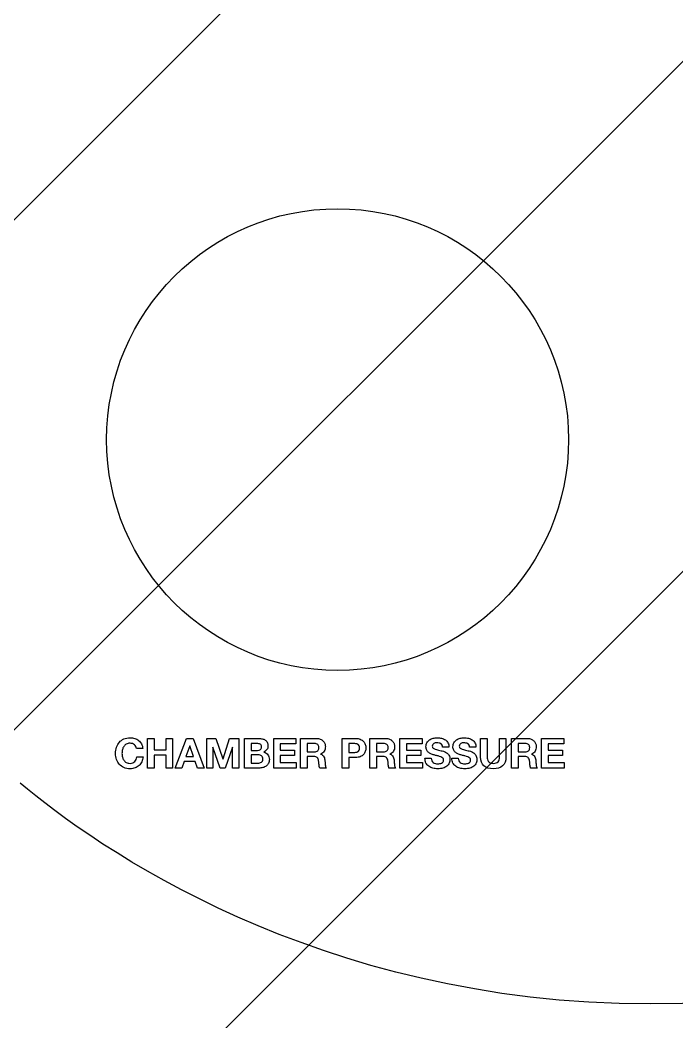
# Model space of a CAD drawing. Header units: millimetres. Extents: x 0 to 16115, y 0 to 11330.
# Drawn here: x 10334.4 to 10448.2, y 4619.8 to 4793.4 of the extents above; entities that cross this region are included whole.
import ezdxf

# ---------------------------------------------------------------- set-up
doc = ezdxf.new("R2010")
doc.units = ezdxf.units.MM
doc.header["$MEASUREMENT"] = 0
doc.linetypes.add('HIDDEN', pattern=[9.525, 6.35, -3.175])
doc.layers.get('0').update_dxf_attribs({"lineweight": 25})
doc.layers.add('DIM', color=3, linetype='Continuous', lineweight=9)
doc.layers.add('H', color=2, linetype='HIDDEN', lineweight=15)

msp = doc.modelspace()

# ---------------------------------------------------------------- hatches: boundary and pattern name
at = {"layer": 'DIM'}
h = msp.add_hatch(dxfattribs=at)
h.set_pattern_fill('ANSI31', color=256, scale=350, style=0)
h.set_pattern_definition([(45, (-20178.267, -2318.325), (-30.93592, 30.93592), [])])
h.paths.add_polyline_path([(10154.43, 5257.746), (10154.43, 3184.746), (9723.646, 3184.746), (9723.646, 4971.681), (9054.43, 4971.681), (9054.43, 6434.746), (12994.43, 6434.746), (12994.43, 4971.681), (12325.214, 4971.681), (12325.214, 3184.746), (11894.43, 3184.746), (11894.43, 5257.746)])
edge = h.paths.add_edge_path(flags=16)
edge.add_line((11894.43, 3207.746), (11894.43, 3184.746))
edge.add_line((10154.43, 3207.746), (10154.43, 3184.746))
at = {"layer": 'H', "ltscale": 5}
h = msp.add_hatch(dxfattribs=at)
h.set_pattern_fill('ANSI31', color=256, scale=500, style=0)
h.set_pattern_definition([(45, (4304.4, 20650.17), (-44.19417, 44.19417), [])])
h.paths.add_polyline_path([(13044.43, 6434.746), (12994.43, 6434.746)], flags=16)
h.paths.add_polyline_path([(13044.43, 6434.746), (12994.43, 6434.746)], flags=0)
h.paths.add_polyline_path([(13044.43, 6434.746), (12994.43, 6434.746)], flags=0)
h.paths.add_polyline_path([(13044.43, 6434.746), (12994.43, 6434.746)], flags=0)
h.paths.add_polyline_path([(13044.43, 6434.746), (12994.43, 6434.746)], flags=0)
edge = h.paths.add_edge_path()
edge.add_line((9054.43, 3184.746), (9054.43, 6434.746))
edge.add_line((9004.43, 3134.746), (9004.43, 6434.746))
edge.add_line((9054.43, 3184.746), (12994.43, 3184.746))
edge.add_line((9004.43, 3134.746), (13044.43, 3134.746))
edge.add_line((13044.43, 6434.746), (12994.43, 6434.746))
edge.add_line((12994.43, 5184.746), (12994.43, 5194.746))
edge.add_line((12994.43, 3184.746), (12994.43, 6434.746))
edge.add_line((13044.43, 3134.746), (13044.43, 6434.746))

# ---------------------------------------------------------------- linework, layer by layer
for p, q in [((10356.514, 4663.814), (10356.514, 4668.952)), ((10356.514, 4668.952), (10357.643, 4668.952)), ((10357.643, 4668.952), (10357.643, 4666.98)), ((10359.723, 4666.98), (10359.723, 4668.952)), ((10359.723, 4668.952), (10360.853, 4668.952)), ((10360.853, 4668.952), (10360.853, 4663.814)), ((10361.307, 4663.814), (10363.25, 4668.952)), ((10363.25, 4668.952), (10364.408, 4668.952)), ((10364.408, 4668.952), (10366.33, 4663.814)), ((10366.776, 4663.814), (10366.776, 4668.952)), ((10366.776, 4668.952), (10368.367, 4668.952)), ((10368.367, 4668.952), (10369.568, 4665.418)), ((10369.583, 4665.418), (10370.72, 4668.952)), ((10370.72, 4668.952), (10372.31, 4668.952)), ((10372.31, 4668.952), (10372.31, 4663.814)), ((10378.37, 4668.952), (10382.213, 4668.952)), ((10378.37, 4663.814), (10378.37, 4668.952)), ((10382.213, 4668.952), (10382.213, 4668.002)), ((10400.226, 4663.814), (10400.226, 4668.952)), ((10400.226, 4668.952), (10404.069, 4668.952)), ((10404.069, 4668.952), (10404.069, 4668.002)), ((10424.759, 4663.814), (10424.759, 4668.952)), ((10424.759, 4668.952), (10428.602, 4668.952)), ((10428.602, 4668.952), (10428.602, 4668.002)), ((10357.643, 4666.98), (10359.723, 4666.98)), ((10363.811, 4667.685), (10363.142, 4665.8)), ((10363.825, 4667.685), (10363.811, 4667.685)), ((10364.473, 4665.8), (10363.825, 4667.685)), ((10367.848, 4667.419), (10367.834, 4667.419)), ((10367.834, 4667.419), (10367.834, 4663.814)), ((10369.108, 4663.814), (10367.848, 4667.419)), ((10371.238, 4667.455), (10369.978, 4663.814)), ((10371.252, 4667.455), (10371.238, 4667.455)), ((10371.252, 4663.814), (10371.252, 4667.455)), ((10382.213, 4668.002), (10379.5, 4668.002)), ((10379.5, 4668.002), (10379.5, 4666.901)), ((10379.5, 4666.901), (10381.99, 4666.901)), ((10381.99, 4666.901), (10381.99, 4666.023)), ((10404.069, 4668.002), (10401.356, 4668.002)), ((10401.356, 4668.002), (10401.356, 4666.901)), ((10401.356, 4666.901), (10403.846, 4666.901)), ((10403.846, 4666.901), (10403.846, 4666.023)), ((10428.602, 4668.002), (10425.889, 4668.002)), ((10425.889, 4668.002), (10425.889, 4666.901)), ((10425.889, 4666.901), (10428.379, 4666.901)), ((10428.379, 4666.901), (10428.379, 4666.023)), ((10357.643, 4666.03), (10357.643, 4663.814)), ((10359.723, 4666.03), (10357.643, 4666.03)), ((10359.723, 4663.814), (10359.723, 4666.03)), ((10363.142, 4665.8), (10364.473, 4665.8)), ((10369.568, 4665.418), (10369.583, 4665.418)), ((10381.99, 4666.023), (10379.5, 4666.023)), ((10379.5, 4666.023), (10379.5, 4664.764)), ((10403.846, 4666.023), (10401.356, 4666.023)), ((10401.356, 4666.023), (10401.356, 4664.764)), ((10428.379, 4666.023), (10425.889, 4666.023)), ((10425.889, 4666.023), (10425.889, 4664.764)), ((10357.643, 4663.814), (10356.514, 4663.814)), ((10360.853, 4663.814), (10359.723, 4663.814)), ((10362.443, 4663.814), (10361.307, 4663.814)), ((10362.847, 4664.958), (10362.443, 4663.814)), ((10364.768, 4664.958), (10362.847, 4664.958)), ((10365.157, 4663.814), (10364.768, 4664.958)), ((10366.33, 4663.814), (10365.157, 4663.814)), ((10367.834, 4663.814), (10366.776, 4663.814)), ((10369.978, 4663.814), (10369.108, 4663.814)), ((10372.31, 4663.814), (10371.252, 4663.814)), ((10382.27, 4663.814), (10378.37, 4663.814)), ((10379.5, 4664.764), (10382.27, 4664.764)), ((10382.27, 4664.764), (10382.27, 4663.814)), ((10404.126, 4663.814), (10400.226, 4663.814)), ((10401.356, 4664.764), (10404.126, 4664.764)), ((10404.126, 4664.764), (10404.126, 4663.814)), ((10428.659, 4663.814), (10424.759, 4663.814)), ((10425.889, 4664.764), (10428.659, 4664.764)), ((10428.659, 4664.764), (10428.659, 4663.814))]:
    msp.add_line(p, q)
msp.add_circle((10389.43, 4720.746), 40)
for points in [[(10351.627, 4668.29), (10351.843, 4668.535), (10352.108, 4668.727), (10352.422, 4668.866)], [(10354.286, 4668.952), (10354.538, 4668.87), (10354.764, 4668.752), (10354.963, 4668.596)], [(10354.963, 4668.596), (10355.162, 4668.44), (10355.326, 4668.247), (10355.456, 4668.016)], [(10373.304, 4663.814), (10373.304, 4663.814), (10373.304, 4668.952), (10373.304, 4668.952)], [(10373.304, 4668.952), (10373.304, 4668.952), (10375.722, 4668.952), (10375.722, 4668.952)], [(10375.722, 4668.952), (10375.966, 4668.952), (10376.189, 4668.931), (10376.391, 4668.888)], [(10376.391, 4668.888), (10376.592, 4668.844), (10376.765, 4668.774), (10376.909, 4668.675)], [(10376.909, 4668.675), (10377.053, 4668.577), (10377.164, 4668.446), (10377.244, 4668.283)], [(10383.033, 4663.814), (10383.033, 4663.814), (10383.033, 4668.952), (10383.033, 4668.952)], [(10383.033, 4668.952), (10383.033, 4668.952), (10385.804, 4668.952), (10385.804, 4668.952)], [(10385.804, 4668.952), (10386.034, 4668.952), (10386.242, 4668.915), (10386.427, 4668.841)], [(10386.427, 4668.841), (10386.611, 4668.766), (10386.77, 4668.664), (10386.902, 4668.535)], [(10390.23, 4663.814), (10390.23, 4663.814), (10390.23, 4668.952), (10390.23, 4668.952)], [(10390.23, 4668.952), (10390.23, 4668.952), (10392.547, 4668.952), (10392.547, 4668.952)], [(10395.03, 4663.814), (10395.03, 4663.814), (10395.03, 4668.952), (10395.03, 4668.952)], [(10395.03, 4668.952), (10395.03, 4668.952), (10397.801, 4668.952), (10397.801, 4668.952)], [(10397.801, 4668.952), (10398.031, 4668.952), (10398.238, 4668.915), (10398.423, 4668.841)], [(10398.423, 4668.841), (10398.608, 4668.766), (10398.766, 4668.664), (10398.898, 4668.535)], [(10414.209, 4665.757), (10414.209, 4665.757), (10414.209, 4668.952), (10414.209, 4668.952)], [(10414.209, 4668.952), (10414.209, 4668.952), (10415.339, 4668.952), (10415.339, 4668.952)], [(10415.339, 4668.952), (10415.339, 4668.952), (10415.339, 4665.757), (10415.339, 4665.757)], [(10417.462, 4665.757), (10417.462, 4665.757), (10417.462, 4668.952), (10417.462, 4668.952)], [(10417.462, 4668.952), (10417.462, 4668.952), (10418.591, 4668.952), (10418.591, 4668.952)], [(10418.591, 4668.952), (10418.591, 4668.952), (10418.591, 4665.757), (10418.591, 4665.757)], [(10419.563, 4663.814), (10419.563, 4663.814), (10419.563, 4668.952), (10419.563, 4668.952)], [(10419.563, 4668.952), (10419.563, 4668.952), (10422.334, 4668.952), (10422.334, 4668.952)], [(10422.334, 4668.952), (10422.564, 4668.952), (10422.771, 4668.915), (10422.956, 4668.841)], [(10422.956, 4668.841), (10423.141, 4668.766), (10423.299, 4668.664), (10423.431, 4668.535)], [(10351.131, 4667.43), (10351.246, 4667.759), (10351.411, 4668.045), (10351.627, 4668.29)], [(10354.606, 4667.225), (10354.587, 4667.355), (10354.544, 4667.473), (10354.477, 4667.581)], [(10355.7, 4667.225), (10355.7, 4667.225), (10354.606, 4667.225), (10354.606, 4667.225)], [(10355.456, 4668.016), (10355.585, 4667.786), (10355.667, 4667.523), (10355.7, 4667.225)], [(10375.491, 4668.074), (10375.491, 4668.074), (10374.433, 4668.074), (10374.433, 4668.074)], [(10374.433, 4668.074), (10374.433, 4668.074), (10374.433, 4666.872), (10374.433, 4666.872)], [(10374.433, 4666.872), (10374.433, 4666.872), (10375.578, 4666.872), (10375.578, 4666.872)], [(10375.578, 4666.872), (10375.779, 4666.872), (10375.945, 4666.92), (10376.074, 4667.016)], [(10376.204, 4667.779), (10376.161, 4667.856), (10376.103, 4667.916), (10376.031, 4667.959)], [(10377.186, 4667.031), (10377.068, 4666.858), (10376.895, 4666.716), (10376.664, 4666.606)], [(10385.401, 4668.074), (10385.401, 4668.074), (10384.163, 4668.074), (10384.163, 4668.074)], [(10384.163, 4668.074), (10384.163, 4668.074), (10384.163, 4666.628), (10384.163, 4666.628)], [(10385.984, 4667.905), (10385.854, 4668.018), (10385.66, 4668.074), (10385.401, 4668.074)], [(10391.36, 4668.074), (10391.36, 4668.074), (10391.36, 4666.534), (10391.36, 4666.534)], [(10392.238, 4668.074), (10392.238, 4668.074), (10391.36, 4668.074), (10391.36, 4668.074)], [(10392.612, 4668.045), (10392.492, 4668.065), (10392.367, 4668.074), (10392.238, 4668.074)], [(10392.929, 4667.934), (10392.837, 4667.989), (10392.732, 4668.026), (10392.612, 4668.045)], [(10393.148, 4667.7), (10393.093, 4667.801), (10393.02, 4667.879), (10392.929, 4667.934)], [(10392.929, 4666.675), (10393.02, 4666.73), (10393.093, 4666.808), (10393.148, 4666.908)], [(10393.918, 4668.441), (10394.06, 4668.287), (10394.163, 4668.113), (10394.228, 4667.916)], [(10397.398, 4668.074), (10397.398, 4668.074), (10396.16, 4668.074), (10396.16, 4668.074)], [(10396.16, 4668.074), (10396.16, 4668.074), (10396.16, 4666.628), (10396.16, 4666.628)], [(10397.981, 4667.905), (10397.851, 4668.018), (10397.657, 4668.074), (10397.398, 4668.074)], [(10405.89, 4667.369), (10405.928, 4667.307), (10406.003, 4667.249), (10406.116, 4667.196)], [(10406.116, 4667.196), (10406.229, 4667.143), (10406.385, 4667.091), (10406.584, 4667.038)], [(10406.584, 4667.038), (10406.783, 4666.985), (10407.043, 4666.918), (10407.365, 4666.836)], [(10407.307, 4668.038), (10407.216, 4668.096), (10407.112, 4668.136), (10406.994, 4668.161)], [(10407.365, 4666.836), (10407.461, 4666.817), (10407.594, 4666.782), (10407.764, 4666.732)], [(10408.718, 4667.419), (10408.718, 4667.419), (10407.624, 4667.419), (10407.624, 4667.419)], [(10408.549, 4668.179), (10408.661, 4667.97), (10408.718, 4667.717), (10408.718, 4667.419)], [(10410.56, 4667.369), (10410.598, 4667.307), (10410.674, 4667.249), (10410.787, 4667.196)], [(10410.787, 4667.196), (10410.899, 4667.143), (10411.055, 4667.091), (10411.254, 4667.038)], [(10411.254, 4667.038), (10411.454, 4666.985), (10411.714, 4666.918), (10412.035, 4666.836)], [(10411.978, 4668.038), (10411.887, 4668.096), (10411.782, 4668.136), (10411.665, 4668.161)], [(10412.035, 4666.836), (10412.131, 4666.817), (10412.264, 4666.782), (10412.435, 4666.732)], [(10413.388, 4667.419), (10413.388, 4667.419), (10412.294, 4667.419), (10412.294, 4667.419)], [(10413.219, 4668.179), (10413.332, 4667.97), (10413.388, 4667.717), (10413.388, 4667.419)], [(10421.931, 4668.074), (10421.931, 4668.074), (10420.693, 4668.074), (10420.693, 4668.074)], [(10420.693, 4668.074), (10420.693, 4668.074), (10420.693, 4666.628), (10420.693, 4666.628)], [(10422.514, 4667.905), (10422.384, 4668.018), (10422.19, 4668.074), (10421.931, 4668.074)], [(10351.627, 4664.469), (10351.411, 4664.709), (10351.246, 4664.991), (10351.131, 4665.314)], [(10352.404, 4665.181), (10352.515, 4665.018), (10352.659, 4664.887), (10352.836, 4664.789)], [(10354.293, 4664.958), (10354.488, 4665.169), (10354.606, 4665.447), (10354.65, 4665.793)], [(10354.65, 4665.793), (10354.65, 4665.793), (10355.743, 4665.793), (10355.743, 4665.793)], [(10355.743, 4665.793), (10355.715, 4665.471), (10355.64, 4665.181), (10355.521, 4664.922)], [(10375.664, 4666.102), (10375.664, 4666.102), (10374.433, 4666.102), (10374.433, 4666.102)], [(10374.433, 4666.102), (10374.433, 4666.102), (10374.433, 4664.692), (10374.433, 4664.692)], [(10376.254, 4665.933), (10376.105, 4666.046), (10375.909, 4666.102), (10375.664, 4666.102)], [(10376.664, 4666.606), (10376.981, 4666.515), (10377.217, 4666.355), (10377.373, 4666.128)], [(10384.163, 4666.628), (10384.163, 4666.628), (10385.401, 4666.628), (10385.401, 4666.628)], [(10385.293, 4665.822), (10385.293, 4665.822), (10384.163, 4665.822), (10384.163, 4665.822)], [(10384.163, 4665.822), (10384.163, 4665.822), (10384.163, 4663.814), (10384.163, 4663.814)], [(10385.905, 4665.634), (10385.78, 4665.759), (10385.576, 4665.822), (10385.293, 4665.822)], [(10385.401, 4666.628), (10385.66, 4666.628), (10385.854, 4666.685), (10385.984, 4666.8)], [(10386.15, 4665.044), (10386.111, 4665.313), (10386.029, 4665.51), (10385.905, 4665.634)], [(10387.117, 4666.75), (10386.99, 4666.529), (10386.783, 4666.361), (10386.495, 4666.246)], [(10386.495, 4666.246), (10386.495, 4666.246), (10386.495, 4666.232), (10386.495, 4666.232)], [(10386.495, 4666.232), (10386.634, 4666.193), (10386.749, 4666.135), (10386.84, 4666.056)], [(10386.84, 4666.056), (10386.931, 4665.976), (10387.006, 4665.883), (10387.063, 4665.775)], [(10387.063, 4665.775), (10387.121, 4665.667), (10387.163, 4665.548), (10387.189, 4665.418)], [(10387.189, 4665.418), (10387.216, 4665.289), (10387.234, 4665.16), (10387.243, 4665.03)], [(10391.36, 4666.534), (10391.36, 4666.534), (10392.238, 4666.534), (10392.238, 4666.534)], [(10391.36, 4665.656), (10391.36, 4665.656), (10391.36, 4663.814), (10391.36, 4663.814)], [(10392.547, 4665.656), (10392.547, 4665.656), (10391.36, 4665.656), (10391.36, 4665.656)], [(10392.238, 4666.534), (10392.367, 4666.534), (10392.492, 4666.544), (10392.612, 4666.563)], [(10392.612, 4666.563), (10392.732, 4666.582), (10392.837, 4666.619), (10392.929, 4666.675)], [(10396.16, 4666.628), (10396.16, 4666.628), (10397.398, 4666.628), (10397.398, 4666.628)], [(10397.29, 4665.822), (10397.29, 4665.822), (10396.16, 4665.822), (10396.16, 4665.822)], [(10396.16, 4665.822), (10396.16, 4665.822), (10396.16, 4663.814), (10396.16, 4663.814)], [(10397.901, 4665.634), (10397.777, 4665.759), (10397.573, 4665.822), (10397.29, 4665.822)], [(10397.398, 4666.628), (10397.657, 4666.628), (10397.851, 4666.685), (10397.981, 4666.8)], [(10398.146, 4665.044), (10398.108, 4665.313), (10398.026, 4665.51), (10397.901, 4665.634)], [(10399.114, 4666.75), (10398.987, 4666.529), (10398.779, 4666.361), (10398.491, 4666.246)], [(10398.491, 4666.246), (10398.491, 4666.246), (10398.491, 4666.232), (10398.491, 4666.232)], [(10398.491, 4666.232), (10398.631, 4666.193), (10398.746, 4666.135), (10398.837, 4666.056)], [(10398.837, 4666.056), (10398.928, 4665.976), (10399.003, 4665.883), (10399.06, 4665.775)], [(10399.06, 4665.775), (10399.118, 4665.667), (10399.159, 4665.548), (10399.186, 4665.418)], [(10399.186, 4665.418), (10399.212, 4665.289), (10399.23, 4665.16), (10399.24, 4665.03)], [(10404.565, 4665.519), (10404.565, 4665.519), (10405.659, 4665.519), (10405.659, 4665.519)], [(10405.659, 4665.519), (10405.659, 4665.347), (10405.69, 4665.2), (10405.753, 4665.08)], [(10405.753, 4665.08), (10405.815, 4664.96), (10405.898, 4664.863), (10406.001, 4664.789)], [(10406.825, 4665.915), (10406.643, 4665.958), (10406.458, 4666.006), (10406.271, 4666.059)], [(10407.315, 4665.764), (10407.171, 4665.822), (10407.007, 4665.872), (10406.825, 4665.915)], [(10407.664, 4665.548), (10407.575, 4665.634), (10407.458, 4665.707), (10407.315, 4665.764)], [(10407.764, 4666.732), (10407.935, 4666.682), (10408.104, 4666.601), (10408.272, 4666.491)], [(10409.236, 4665.519), (10409.236, 4665.519), (10410.33, 4665.519), (10410.33, 4665.519)], [(10410.33, 4665.519), (10410.33, 4665.347), (10410.361, 4665.2), (10410.423, 4665.08)], [(10410.423, 4665.08), (10410.485, 4664.96), (10410.568, 4664.863), (10410.672, 4664.789)], [(10411.496, 4665.915), (10411.313, 4665.958), (10411.129, 4666.006), (10410.942, 4666.059)], [(10411.985, 4665.764), (10411.841, 4665.822), (10411.678, 4665.872), (10411.496, 4665.915)], [(10412.334, 4665.548), (10412.245, 4665.634), (10412.129, 4665.707), (10411.985, 4665.764)], [(10412.435, 4666.732), (10412.605, 4666.682), (10412.774, 4666.601), (10412.942, 4666.491)], [(10417.231, 4664.911), (10417.385, 4665.091), (10417.462, 4665.373), (10417.462, 4665.757)], [(10418.591, 4665.757), (10418.591, 4665.061), (10418.397, 4664.544), (10418.008, 4664.206)], [(10420.693, 4666.628), (10420.693, 4666.628), (10421.931, 4666.628), (10421.931, 4666.628)], [(10421.823, 4665.822), (10421.823, 4665.822), (10420.693, 4665.822), (10420.693, 4665.822)], [(10420.693, 4665.822), (10420.693, 4665.822), (10420.693, 4663.814), (10420.693, 4663.814)], [(10422.434, 4665.634), (10422.31, 4665.759), (10422.106, 4665.822), (10421.823, 4665.822)], [(10421.931, 4666.628), (10422.19, 4666.628), (10422.384, 4666.685), (10422.514, 4666.8)], [(10422.679, 4665.044), (10422.641, 4665.313), (10422.559, 4665.51), (10422.434, 4665.634)], [(10423.647, 4666.75), (10423.52, 4666.529), (10423.312, 4666.361), (10423.024, 4666.246)], [(10423.024, 4666.246), (10423.024, 4666.246), (10423.024, 4666.232), (10423.024, 4666.232)], [(10423.024, 4666.232), (10423.164, 4666.193), (10423.279, 4666.135), (10423.37, 4666.056)], [(10423.37, 4666.056), (10423.461, 4665.976), (10423.536, 4665.883), (10423.593, 4665.775)], [(10423.593, 4665.775), (10423.65, 4665.667), (10423.692, 4665.548), (10423.719, 4665.418)], [(10423.719, 4665.418), (10423.745, 4665.289), (10423.763, 4665.16), (10423.773, 4665.03)], [(10352.422, 4663.904), (10352.108, 4664.041), (10351.843, 4664.229), (10351.627, 4664.469)], [(10355.046, 4664.26), (10354.849, 4664.078), (10354.618, 4663.938), (10354.355, 4663.843)], [(10355.521, 4664.922), (10355.4, 4664.663), (10355.242, 4664.442), (10355.046, 4664.26)], [(10375.794, 4663.814), (10375.794, 4663.814), (10373.304, 4663.814), (10373.304, 4663.814)], [(10374.433, 4664.692), (10374.433, 4664.692), (10375.642, 4664.692), (10375.642, 4664.692)], [(10375.642, 4664.692), (10375.753, 4664.692), (10375.858, 4664.702), (10375.959, 4664.724)], [(10376.466, 4663.9), (10376.248, 4663.843), (10376.024, 4663.814), (10375.794, 4663.814)], [(10384.163, 4663.814), (10384.163, 4663.814), (10383.033, 4663.814), (10383.033, 4663.814)], [(10386.214, 4664.397), (10386.2, 4664.622), (10386.178, 4664.838), (10386.15, 4665.044)], [(10386.329, 4663.814), (10386.267, 4663.977), (10386.229, 4664.171), (10386.214, 4664.397)], [(10387.459, 4663.814), (10387.459, 4663.814), (10386.329, 4663.814), (10386.329, 4663.814)], [(10387.243, 4665.03), (10387.248, 4664.948), (10387.253, 4664.852), (10387.258, 4664.742)], [(10387.258, 4664.742), (10387.262, 4664.632), (10387.271, 4664.519), (10387.283, 4664.404)], [(10387.283, 4664.404), (10387.295, 4664.289), (10387.314, 4664.18), (10387.341, 4664.077)], [(10387.341, 4664.077), (10387.367, 4663.973), (10387.406, 4663.886), (10387.459, 4663.814)], [(10391.36, 4663.814), (10391.36, 4663.814), (10390.23, 4663.814), (10390.23, 4663.814)], [(10396.16, 4663.814), (10396.16, 4663.814), (10395.03, 4663.814), (10395.03, 4663.814)], [(10398.211, 4664.397), (10398.196, 4664.622), (10398.175, 4664.838), (10398.146, 4665.044)], [(10398.326, 4663.814), (10398.264, 4663.977), (10398.225, 4664.171), (10398.211, 4664.397)], [(10399.456, 4663.814), (10399.456, 4663.814), (10398.326, 4663.814), (10398.326, 4663.814)], [(10399.24, 4665.03), (10399.245, 4664.948), (10399.249, 4664.852), (10399.254, 4664.742)], [(10399.254, 4664.742), (10399.259, 4664.632), (10399.267, 4664.519), (10399.28, 4664.404)], [(10399.28, 4664.404), (10399.291, 4664.289), (10399.311, 4664.18), (10399.337, 4664.077)], [(10399.337, 4664.077), (10399.364, 4663.973), (10399.403, 4663.886), (10399.456, 4663.814)], [(10406.001, 4664.789), (10406.104, 4664.714), (10406.225, 4664.659), (10406.365, 4664.624)], [(10407.12, 4664.595), (10407.235, 4664.611), (10407.343, 4664.644), (10407.444, 4664.692)], [(10407.444, 4664.692), (10407.545, 4664.739), (10407.629, 4664.805), (10407.696, 4664.89)], [(10408.347, 4664.163), (10408.167, 4664.016), (10407.944, 4663.902), (10407.678, 4663.821)], [(10408.754, 4664.684), (10408.663, 4664.483), (10408.527, 4664.309), (10408.347, 4664.163)], [(10410.672, 4664.789), (10410.775, 4664.714), (10410.896, 4664.659), (10411.035, 4664.624)], [(10411.791, 4664.595), (10411.906, 4664.611), (10412.014, 4664.644), (10412.114, 4664.692)], [(10412.114, 4664.692), (10412.215, 4664.739), (10412.299, 4664.805), (10412.366, 4664.89)], [(10413.018, 4664.163), (10412.838, 4664.016), (10412.615, 4663.902), (10412.348, 4663.821)], [(10413.424, 4664.684), (10413.333, 4664.483), (10413.198, 4664.309), (10413.018, 4664.163)], [(10415.526, 4664.991), (10415.602, 4664.887), (10415.709, 4664.803), (10415.846, 4664.739)], [(10420.693, 4663.814), (10420.693, 4663.814), (10419.563, 4663.814), (10419.563, 4663.814)], [(10422.744, 4664.397), (10422.729, 4664.622), (10422.708, 4664.838), (10422.679, 4665.044)], [(10422.859, 4663.814), (10422.797, 4663.977), (10422.758, 4664.171), (10422.744, 4664.397)], [(10423.989, 4663.814), (10423.989, 4663.814), (10422.859, 4663.814), (10422.859, 4663.814)], [(10423.773, 4665.03), (10423.778, 4664.948), (10423.782, 4664.852), (10423.787, 4664.742)], [(10423.787, 4664.742), (10423.792, 4664.632), (10423.8, 4664.519), (10423.813, 4664.404)], [(10423.813, 4664.404), (10423.824, 4664.289), (10423.844, 4664.18), (10423.87, 4664.077)], [(10423.87, 4664.077), (10423.896, 4663.973), (10423.936, 4663.886), (10423.989, 4663.814)]]:
    msp.add_open_spline(points, degree=3)
for points, knots in [([(10352.422, 4668.866), (10352.736, 4669.005), (10353.09, 4669.075), (10353.484, 4669.075), (10353.767, 4669.075), (10354.034, 4669.034), (10354.286, 4668.952)], [25, 25, 25, 25, 26, 26, 26, 27, 27, 27, 27]), ([(10392.547, 4668.952), (10392.868, 4668.952), (10393.142, 4668.906), (10393.367, 4668.812), (10393.593, 4668.718), (10393.776, 4668.595), (10393.918, 4668.441)], [0, 0, 0, 0, 1, 1, 1, 2, 2, 2, 2]), ([(10404.907, 4668.207), (10405.02, 4668.401), (10405.167, 4668.563), (10405.35, 4668.693), (10405.532, 4668.823), (10405.738, 4668.918), (10405.969, 4668.981)], [16, 16, 16, 16, 17, 17, 17, 18, 18, 18, 18]), ([(10405.969, 4668.981), (10406.199, 4669.043), (10406.429, 4669.075), (10406.66, 4669.075), (10406.928, 4669.075), (10407.186, 4669.045), (10407.433, 4668.984)], [18, 18, 18, 18, 19, 19, 19, 20, 20, 20, 20]), ([(10407.433, 4668.984), (10407.68, 4668.925), (10407.9, 4668.827), (10408.092, 4668.693), (10408.284, 4668.559), (10408.436, 4668.387), (10408.549, 4668.179)], [20, 20, 20, 20, 21, 21, 21, 22, 22, 22, 22]), ([(10409.578, 4668.207), (10409.69, 4668.401), (10409.838, 4668.563), (10410.02, 4668.693), (10410.203, 4668.823), (10410.409, 4668.918), (10410.639, 4668.981)], [16, 16, 16, 16, 17, 17, 17, 18, 18, 18, 18]), ([(10410.639, 4668.981), (10410.87, 4669.043), (10411.1, 4669.075), (10411.33, 4669.075), (10411.599, 4669.075), (10411.857, 4669.045), (10412.104, 4668.984)], [18, 18, 18, 18, 19, 19, 19, 20, 20, 20, 20]), ([(10412.104, 4668.984), (10412.351, 4668.925), (10412.57, 4668.827), (10412.762, 4668.693), (10412.954, 4668.559), (10413.106, 4668.387), (10413.219, 4668.179)], [20, 20, 20, 20, 21, 21, 21, 22, 22, 22, 22]), ([(10351.131, 4665.314), (10351.015, 4665.638), (10350.958, 4665.987), (10350.958, 4666.361), (10350.958, 4666.745), (10351.015, 4667.101), (10351.131, 4667.43)], [21, 21, 21, 21, 22, 22, 22, 23, 23, 23, 23]), ([(10352.404, 4667.581), (10352.294, 4667.416), (10352.214, 4667.227), (10352.163, 4667.016), (10352.113, 4666.805), (10352.088, 4666.587), (10352.088, 4666.361), (10352.088, 4666.145), (10352.113, 4665.935), (10352.163, 4665.732), (10352.214, 4665.528), (10352.294, 4665.344), (10352.404, 4665.181)], [5, 5, 5, 5, 6, 6, 6, 7, 7, 7, 8, 8, 8, 9, 9, 9, 9]), ([(10353.883, 4668.056), (10353.756, 4668.102), (10353.623, 4668.125), (10353.484, 4668.125), (10353.229, 4668.125), (10353.013, 4668.075), (10352.836, 4667.977), (10352.659, 4667.879), (10352.515, 4667.747), (10352.404, 4667.581)], [2, 2, 2, 2, 3, 3, 3, 4, 4, 4, 5, 5, 5, 5]), ([(10354.477, 4667.581), (10354.41, 4667.689), (10354.326, 4667.784), (10354.225, 4667.865), (10354.124, 4667.947), (10354.01, 4668.011), (10353.883, 4668.056)], [0, 0, 0, 0, 1, 1, 1, 2, 2, 2, 2]), ([(10376.031, 4667.959), (10375.959, 4668.002), (10375.876, 4668.032), (10375.783, 4668.049), (10375.689, 4668.066), (10375.592, 4668.074), (10375.491, 4668.074)], [4, 4, 4, 4, 5, 5, 5, 6, 6, 6, 6]), ([(10376.074, 4667.016), (10376.204, 4667.112), (10376.269, 4667.268), (10376.269, 4667.484), (10376.269, 4667.604), (10376.247, 4667.702), (10376.204, 4667.779)], [1, 1, 1, 1, 2, 2, 2, 3, 3, 3, 3]), ([(10377.244, 4668.283), (10377.323, 4668.12), (10377.362, 4667.918), (10377.362, 4667.678), (10377.362, 4667.419), (10377.304, 4667.203), (10377.186, 4667.031)], [3, 3, 3, 3, 4, 4, 4, 5, 5, 5, 5]), ([(10385.984, 4666.8), (10386.113, 4666.915), (10386.178, 4667.102), (10386.178, 4667.362), (10386.178, 4667.611), (10386.113, 4667.792), (10385.984, 4667.905)], [1, 1, 1, 1, 2, 2, 2, 3, 3, 3, 3]), ([(10386.902, 4668.535), (10387.033, 4668.405), (10387.134, 4668.255), (10387.204, 4668.085), (10387.273, 4667.915), (10387.308, 4667.731), (10387.308, 4667.534), (10387.308, 4667.232), (10387.245, 4666.97), (10387.117, 4666.75)], [2, 2, 2, 2, 3, 3, 3, 4, 4, 4, 5, 5, 5, 5]), ([(10393.148, 4666.908), (10393.203, 4667.009), (10393.231, 4667.141), (10393.231, 4667.304), (10393.231, 4667.467), (10393.203, 4667.599), (10393.148, 4667.7)], [3, 3, 3, 3, 4, 4, 4, 5, 5, 5, 5]), ([(10394.228, 4667.916), (10394.292, 4667.719), (10394.325, 4667.515), (10394.325, 4667.304), (10394.325, 4667.098), (10394.292, 4666.895), (10394.228, 4666.696)], [3, 3, 3, 3, 4, 4, 4, 5, 5, 5, 5]), ([(10397.981, 4666.8), (10398.11, 4666.915), (10398.175, 4667.102), (10398.175, 4667.362), (10398.175, 4667.611), (10398.11, 4667.792), (10397.981, 4667.905)], [1, 1, 1, 1, 2, 2, 2, 3, 3, 3, 3]), ([(10398.898, 4668.535), (10399.03, 4668.405), (10399.131, 4668.255), (10399.2, 4668.085), (10399.27, 4667.915), (10399.305, 4667.731), (10399.305, 4667.534), (10399.305, 4667.232), (10399.241, 4666.97), (10399.114, 4666.75)], [2, 2, 2, 2, 3, 3, 3, 4, 4, 4, 5, 5, 5, 5]), ([(10405.22, 4666.505), (10405.076, 4666.616), (10404.96, 4666.753), (10404.871, 4666.919), (10404.782, 4667.084), (10404.738, 4667.285), (10404.738, 4667.52), (10404.738, 4667.784), (10404.794, 4668.013), (10404.907, 4668.207)], [13, 13, 13, 13, 14, 14, 14, 15, 15, 15, 16, 16, 16, 16]), ([(10405.904, 4667.887), (10405.856, 4667.815), (10405.832, 4667.724), (10405.832, 4667.614), (10405.832, 4667.513), (10405.851, 4667.431), (10405.89, 4667.369)], [31, 31, 31, 31, 32, 32, 32, 33, 33, 33, 33]), ([(10406.994, 4668.161), (10406.877, 4668.184), (10406.748, 4668.196), (10406.609, 4668.196), (10406.518, 4668.196), (10406.427, 4668.187), (10406.336, 4668.168), (10406.244, 4668.148), (10406.162, 4668.115), (10406.087, 4668.067), (10406.013, 4668.019), (10405.952, 4667.959), (10405.904, 4667.887)], [27, 27, 27, 27, 28, 28, 28, 29, 29, 29, 30, 30, 30, 31, 31, 31, 31]), ([(10407.624, 4667.419), (10407.614, 4667.573), (10407.582, 4667.7), (10407.527, 4667.801), (10407.471, 4667.901), (10407.398, 4667.981), (10407.307, 4668.038)], [24, 24, 24, 24, 25, 25, 25, 26, 26, 26, 26]), ([(10409.891, 4666.505), (10409.747, 4666.616), (10409.63, 4666.753), (10409.542, 4666.919), (10409.453, 4667.084), (10409.408, 4667.285), (10409.408, 4667.52), (10409.408, 4667.784), (10409.465, 4668.013), (10409.578, 4668.207)], [13, 13, 13, 13, 14, 14, 14, 15, 15, 15, 16, 16, 16, 16]), ([(10410.574, 4667.887), (10410.526, 4667.815), (10410.502, 4667.724), (10410.502, 4667.614), (10410.502, 4667.513), (10410.522, 4667.431), (10410.56, 4667.369)], [31, 31, 31, 31, 32, 32, 32, 33, 33, 33, 33]), ([(10411.665, 4668.161), (10411.547, 4668.184), (10411.419, 4668.196), (10411.28, 4668.196), (10411.188, 4668.196), (10411.097, 4668.187), (10411.006, 4668.168), (10410.915, 4668.148), (10410.832, 4668.115), (10410.758, 4668.067), (10410.683, 4668.019), (10410.622, 4667.959), (10410.574, 4667.887)], [27, 27, 27, 27, 28, 28, 28, 29, 29, 29, 30, 30, 30, 31, 31, 31, 31]), ([(10412.294, 4667.419), (10412.285, 4667.573), (10412.252, 4667.7), (10412.197, 4667.801), (10412.142, 4667.901), (10412.069, 4667.981), (10411.978, 4668.038)], [24, 24, 24, 24, 25, 25, 25, 26, 26, 26, 26]), ([(10422.514, 4666.8), (10422.643, 4666.915), (10422.708, 4667.102), (10422.708, 4667.362), (10422.708, 4667.611), (10422.643, 4667.792), (10422.514, 4667.905)], [1, 1, 1, 1, 2, 2, 2, 3, 3, 3, 3]), ([(10423.431, 4668.535), (10423.563, 4668.405), (10423.664, 4668.255), (10423.733, 4668.085), (10423.803, 4667.915), (10423.838, 4667.731), (10423.838, 4667.534), (10423.838, 4667.232), (10423.774, 4666.97), (10423.647, 4666.75)], [2, 2, 2, 2, 3, 3, 3, 4, 4, 4, 5, 5, 5, 5]), ([(10376.409, 4665.037), (10376.454, 4665.124), (10376.477, 4665.234), (10376.477, 4665.368), (10376.477, 4665.632), (10376.403, 4665.82), (10376.254, 4665.933)], [3, 3, 3, 3, 4, 4, 4, 5, 5, 5, 5]), ([(10377.373, 4666.128), (10377.529, 4665.899), (10377.607, 4665.625), (10377.607, 4665.303), (10377.607, 4665.044), (10377.557, 4664.82), (10377.456, 4664.631)], [7, 7, 7, 7, 8, 8, 8, 9, 9, 9, 9]), ([(10394.228, 4666.696), (10394.163, 4666.497), (10394.06, 4666.32), (10393.918, 4666.167), (10393.776, 4666.013), (10393.593, 4665.89), (10393.367, 4665.796), (10393.142, 4665.703), (10392.868, 4665.656), (10392.547, 4665.656)], [5, 5, 5, 5, 6, 6, 6, 7, 7, 7, 8, 8, 8, 8]), ([(10405.224, 4664.13), (10405.02, 4664.279), (10404.858, 4664.469), (10404.738, 4664.699), (10404.618, 4664.929), (10404.561, 4665.203), (10404.565, 4665.519)], [46, 46, 46, 46, 47, 47, 47, 48, 48, 48, 48]), ([(10406.271, 4666.059), (10406.079, 4666.107), (10405.892, 4666.166), (10405.71, 4666.235), (10405.527, 4666.305), (10405.364, 4666.395), (10405.22, 4666.505)], [11, 11, 11, 11, 12, 12, 12, 13, 13, 13, 13]), ([(10407.696, 4664.89), (10407.763, 4664.973), (10407.797, 4665.08), (10407.797, 4665.21), (10407.797, 4665.349), (10407.752, 4665.462), (10407.664, 4665.548)], [6, 6, 6, 6, 7, 7, 7, 8, 8, 8, 8]), ([(10408.272, 4666.491), (10408.44, 4666.381), (10408.585, 4666.233), (10408.707, 4666.048), (10408.829, 4665.864), (10408.891, 4665.627), (10408.891, 4665.34), (10408.891, 4665.104), (10408.845, 4664.886), (10408.754, 4664.684)], [38, 38, 38, 38, 39, 39, 39, 40, 40, 40, 41, 41, 41, 41]), ([(10409.894, 4664.13), (10409.69, 4664.279), (10409.528, 4664.469), (10409.408, 4664.699), (10409.289, 4664.929), (10409.231, 4665.203), (10409.236, 4665.519)], [46, 46, 46, 46, 47, 47, 47, 48, 48, 48, 48]), ([(10410.942, 4666.059), (10410.749, 4666.107), (10410.562, 4666.166), (10410.38, 4666.235), (10410.198, 4666.305), (10410.035, 4666.395), (10409.891, 4666.505)], [11, 11, 11, 11, 12, 12, 12, 13, 13, 13, 13]), ([(10412.366, 4664.89), (10412.433, 4664.973), (10412.467, 4665.08), (10412.467, 4665.21), (10412.467, 4665.349), (10412.423, 4665.462), (10412.334, 4665.548)], [6, 6, 6, 6, 7, 7, 7, 8, 8, 8, 8]), ([(10412.942, 4666.491), (10413.11, 4666.381), (10413.255, 4666.233), (10413.378, 4666.048), (10413.5, 4665.864), (10413.561, 4665.627), (10413.561, 4665.34), (10413.561, 4665.104), (10413.515, 4664.886), (10413.424, 4664.684)], [38, 38, 38, 38, 39, 39, 39, 40, 40, 40, 41, 41, 41, 41]), ([(10418.008, 4664.206), (10417.62, 4663.868), (10417.082, 4663.699), (10416.396, 4663.699), (10415.701, 4663.699), (10415.162, 4663.866), (10414.781, 4664.202), (10414.399, 4664.538), (10414.209, 4665.056), (10414.209, 4665.757)], [0, 0, 0, 0, 1, 1, 1, 2, 2, 2, 3, 3, 3, 3]), ([(10415.339, 4665.757), (10415.339, 4665.618), (10415.35, 4665.481), (10415.374, 4665.347), (10415.398, 4665.212), (10415.449, 4665.094), (10415.526, 4664.991)], [6, 6, 6, 6, 7, 7, 7, 8, 8, 8, 8]), ([(10354.355, 4663.843), (10354.091, 4663.747), (10353.8, 4663.699), (10353.484, 4663.699), (10353.09, 4663.699), (10352.736, 4663.767), (10352.422, 4663.904)], [17, 17, 17, 17, 18, 18, 18, 19, 19, 19, 19]), ([(10352.836, 4664.789), (10353.013, 4664.691), (10353.229, 4664.641), (10353.484, 4664.641), (10353.829, 4664.641), (10354.099, 4664.747), (10354.293, 4664.958)], [10, 10, 10, 10, 11, 11, 11, 12, 12, 12, 12]), ([(10375.959, 4664.724), (10376.06, 4664.746), (10376.148, 4664.782), (10376.225, 4664.832), (10376.302, 4664.882), (10376.363, 4664.951), (10376.409, 4665.037)], [1, 1, 1, 1, 2, 2, 2, 3, 3, 3, 3]), ([(10377.456, 4664.631), (10377.355, 4664.441), (10377.219, 4664.286), (10377.049, 4664.166), (10376.879, 4664.046), (10376.685, 4663.958), (10376.466, 4663.9)], [9, 9, 9, 9, 10, 10, 10, 11, 11, 11, 11]), ([(10407.678, 4663.821), (10407.412, 4663.74), (10407.103, 4663.699), (10406.753, 4663.699), (10406.47, 4663.699), (10406.195, 4663.733), (10405.929, 4663.803), (10405.663, 4663.872), (10405.428, 4663.982), (10405.224, 4664.13)], [43, 43, 43, 43, 44, 44, 44, 45, 45, 45, 46, 46, 46, 46]), ([(10406.365, 4664.624), (10406.504, 4664.587), (10406.648, 4664.569), (10406.796, 4664.569), (10406.897, 4664.569), (10407.005, 4664.578), (10407.12, 4664.595)], [2, 2, 2, 2, 3, 3, 3, 4, 4, 4, 4]), ([(10412.348, 4663.821), (10412.082, 4663.74), (10411.774, 4663.699), (10411.424, 4663.699), (10411.14, 4663.699), (10410.866, 4663.733), (10410.6, 4663.803), (10410.333, 4663.872), (10410.098, 4663.982), (10409.894, 4664.13)], [43, 43, 43, 43, 44, 44, 44, 45, 45, 45, 46, 46, 46, 46]), ([(10411.035, 4664.624), (10411.174, 4664.587), (10411.318, 4664.569), (10411.467, 4664.569), (10411.568, 4664.569), (10411.676, 4664.578), (10411.791, 4664.595)], [2, 2, 2, 2, 3, 3, 3, 4, 4, 4, 4]), ([(10415.846, 4664.739), (10415.983, 4664.674), (10416.166, 4664.641), (10416.396, 4664.641), (10416.799, 4664.641), (10417.078, 4664.731), (10417.231, 4664.911)], [9, 9, 9, 9, 10, 10, 10, 11, 11, 11, 11]), ([(10554.43, 4661.073), (10542.979, 4651.547), (10503.6, 4622.945), (10443.601, 4622.945), (10385.665, 4622.945), (10347.356, 4650.35), (10334.43, 4661.23)], [3.1665302, 3.1665302, 3.1665302, 3.1665302, 4, 4, 4, 4.801495, 4.801495, 4.801495, 4.801495])]:
    msp.add_open_spline(points, degree=3, knots=knots)

doc.saveas('drawing.dxf')
